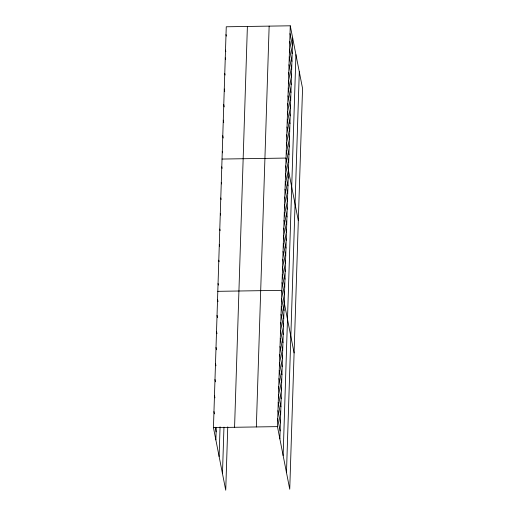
<?xml version="1.0" encoding="UTF-8"?>
<svg xmlns="http://www.w3.org/2000/svg" width="516" height="516" viewBox="0 0 516 516"><rect width="100%" height="100%" fill="white"/><g stroke="black" fill="none" stroke-linecap="round" stroke-linejoin="round"><path stroke-width="0.77" d="M227.756 426.867L225.731 490.2L213.45 427.609L226.26 26.78L290.269 25.8L302.55 88.391L289.74 489.22L277.46 426.622L290.269 25.8M215.862 439.877L216.243 427.848M219.119 456.486L220.068 426.822M222.473 473.591L223.963 427.1M234.574 427.28L247.383 26.458M256.336 426.951L269.146 26.123M279.872 438.89L292.675 38.068M283.129 455.499L295.932 54.677M286.483 472.611L299.286 71.788M222.035 159.057L286.038 158.07L298.319 220.667M217.804 291.327L281.813 290.347L294.094 352.938M213.45 427.609L277.46 426.622M290.018 33.579L292.424 45.847M289.773 41.364L292.179 53.632M289.521 49.143L291.927 61.41M289.27 56.921L291.682 69.189M289.025 64.706L291.43 76.974M288.773 72.485L291.185 84.753M288.528 80.264L290.934 92.532M288.276 88.043L290.689 100.317M288.031 95.828L290.437 108.096M287.78 103.606L290.185 115.874M287.535 111.385L289.94 123.659M287.283 119.17L289.689 131.438M287.038 126.949L289.444 139.217M286.786 134.728L289.192 147.002M286.541 142.513L288.947 154.781M286.29 150.291L288.696 162.559M285.793 165.855L288.199 178.123M285.541 173.634L287.954 185.902M285.296 181.413L287.702 193.681M285.045 189.198L287.457 201.466M284.8 196.977L287.206 209.244M284.548 204.755L286.954 217.023M284.303 212.534L286.709 224.808M284.052 220.319L286.457 232.587M283.806 228.098L286.212 240.366M283.555 235.876L285.961 248.151M283.31 243.662L285.716 255.93M283.058 251.44L285.464 263.708M282.813 259.219L285.219 271.493M282.562 267.004L284.967 279.272M282.31 274.783L284.722 287.051M282.065 282.562L284.471 294.829M281.562 298.358L283.968 310.632M281.304 306.375L283.71 318.643M281.046 314.392L283.452 326.66M226.008 34.566L226.311 36.094M280.794 322.41L283.2 334.678M225.511 50.123L225.815 51.658M280.536 330.427L282.942 342.695M225.266 57.908L225.563 59.437M280.278 338.444L282.684 350.712M280.02 346.462L282.433 358.73M224.763 73.466L225.066 75.001M279.769 354.473L282.175 366.747M279.511 362.49L281.917 374.764M224.267 89.029L224.718 91.326M279.253 370.507L281.665 382.775M279.001 378.525L281.407 390.793M223.77 104.587L224.221 106.889M278.743 386.542L281.149 398.81M278.485 394.559L280.891 406.827M223.273 120.151L223.725 122.453M278.227 402.577L280.639 414.845M277.976 410.594L280.382 422.862M222.777 135.714L223.228 138.011M277.718 418.605L280.124 430.879M222.28 151.272L222.583 152.807M221.783 166.836L222.086 168.371M221.287 182.4L221.59 183.928M220.79 197.957L221.093 199.492M220.293 213.521L220.59 215.056M219.797 229.078L220.093 230.613M219.3 244.642L219.597 246.177M218.803 260.206L219.1 261.735M218.055 283.548L218.358 285.077M217.552 299.345L218.004 301.641M217.036 315.373L217.488 317.675M216.526 331.407L216.978 333.71M216.017 347.442L216.462 349.745M215.501 363.477L215.952 365.773M214.991 379.505L215.443 381.808M214.475 395.54L214.927 397.842M213.966 411.575L214.417 413.877M215.211 427.261L216.114 431.86"/></g></svg>
